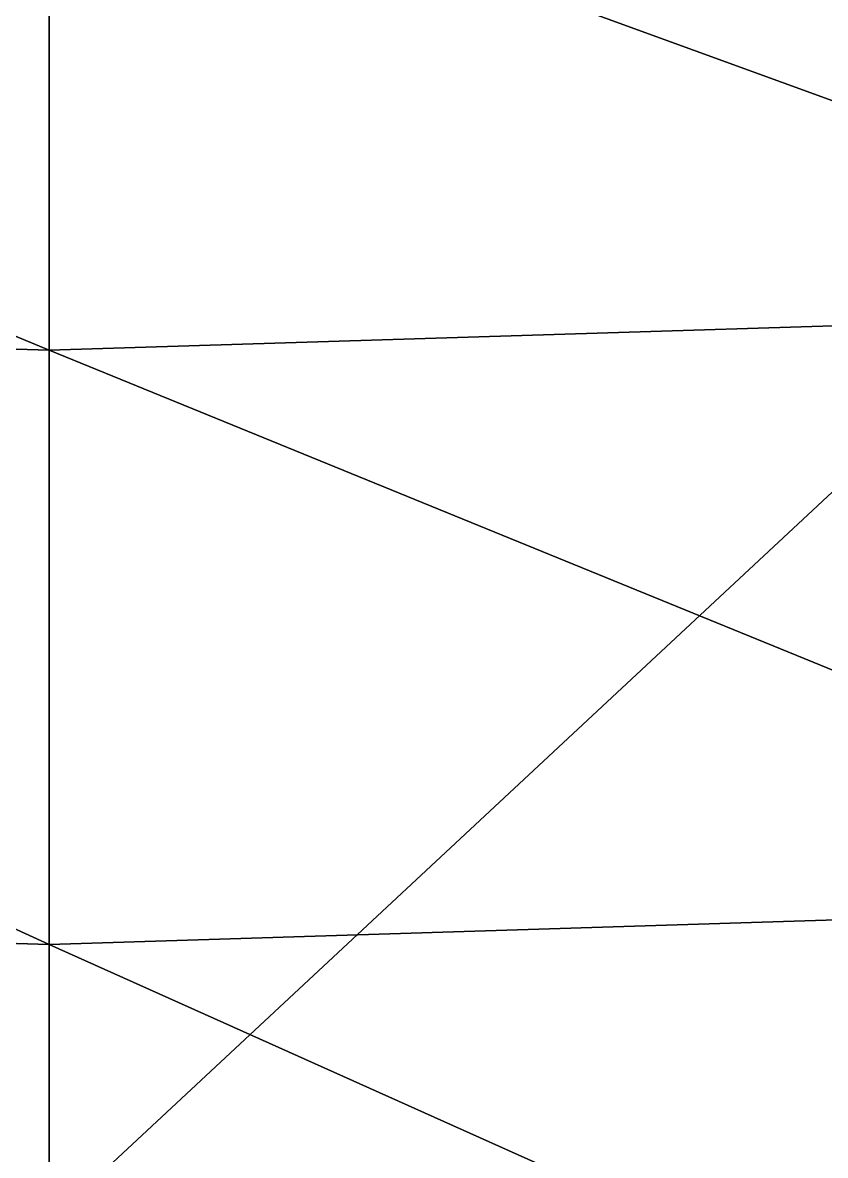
# Model space of a CAD drawing. Header units: centimetres. Extents: x -1118 to 1118, y -522 to 523.
# Drawn here: x 5.1 to 11.05, y 497.92 to 506.32 of the extents above; entities that cross this region are included whole.
import ezdxf

# ---------------------------------------------------------------- set-up
doc = ezdxf.new("R2010")
doc.units = ezdxf.units.CM
doc.layers.add('fabric', color=7, linetype='Continuous', true_color=0x9ab9e5)

msp = doc.modelspace()

# ---------------------------------------------------------------- meshes
at = {"layer": 'fabric', "color": 124, "true_color": 0x009980}
mesh = msp.add_polyface(dxfattribs=at)
corners = [(5.2962, 506.6147, 370.1338), (15.416, 506.863, 370.3968), (15.3975, 513.8636, 363.8801), (5.2962, 497.4266, 377.9943), (15.4387, 497.6595, 378.2713), (5.2962, 517.7844, 359.1667), (15.3847, 518.0891, 359.3469), (15.3765, 520.1938, 356.2762), (5.2962, 513.5928, 363.6457), (5.2962, 519.4846, 350.3827), (15.3675, 519.8248, 350.2664), (15.3656, 518.6346, 347.7346), (5.2962, 520.1825, 352.4081), (15.3692, 520.5323, 352.3474), (5.2962, 516.5693, 344.7551), (15.3629, 516.8881, 344.5832), (15.3582, 514.5623, 340.6408), (5.2962, 518.3073, 347.8864), (5.2962, 511.3233, 335.9217), (15.3508, 511.6348, 335.7365), (15.3405, 508.1618, 329.9319), (5.2962, 514.2488, 340.8224), (5.2962, 519.858, 356.1695), (15.3718, 520.8318, 354.1469), (5.2962, 520.4822, 354.1269), (5.2962, 507.8504, 330.1173), (15.3273, 504.1993, 323.2888), (5.2962, 503.8876, 323.4738), (15.3111, 499.7953, 315.8532), (25.7756, 507.6082, 371.1859), (25.7013, 514.676, 364.5834), (25.8661, 498.3585, 379.1024), (25.6504, 519.0033, 359.8876), (25.6179, 521.201, 356.5962), (25.5988, 521.8806, 354.2067), (25.5882, 521.5822, 352.1651), (25.5812, 520.8453, 349.9172), (25.5741, 519.6171, 347.2792), (25.5631, 517.8442, 344.0673), (25.5446, 515.5029, 340.0962), (25.4206, 505.1343, 322.7339), (25.3559, 500.7318, 315.3007), (25.4735, 509.0961, 329.3757), (25.2793, 495.9355, 307.1209), (25.5147, 512.5696, 335.1811)]
mesh.append_faces([[corners[k] for k in face] for face in [(0, 1, 2), (3, 4, 1), (5, 6, 7), (8, 2, 6), (9, 10, 11), (12, 13, 10), (14, 15, 16), (17, 11, 15), (18, 19, 20), (21, 16, 19), (22, 7, 23), (24, 23, 13), (25, 20, 26), (27, 26, 28), (1, 29, 30), (30, 2, 1), (29, 1, 4), (4, 31, 29), (6, 32, 33), (33, 7, 6), (32, 6, 2), (2, 30, 32), (23, 34, 35), (35, 13, 23), (34, 23, 7), (7, 33, 34), (10, 36, 37), (37, 11, 10), (36, 10, 13), (13, 35, 36), (15, 38, 39), (39, 16, 15), (38, 15, 11), (11, 37, 38), (26, 40, 41), (41, 28, 26), (40, 26, 20), (20, 42, 40), (28, 41, 43), (19, 44, 42), (42, 20, 19), (44, 19, 16), (16, 39, 44)]], dxfattribs={"vtx2": -1, "color": 124})
mesh = msp.add_polyface(dxfattribs=at)
corners = [(15.4891, 474.9153, 395.6545), (5.2962, 474.7069, 395.3583), (5.2962, 462.2907, 403.735), (-5.1528, 474.9153, 395.6545), (-5.177, 462.4858, 404.0401), (-5.0798, 506.8632, 370.3968), (5.2962, 506.6147, 370.1338), (5.2962, 513.5928, 363.6457), (-5.1024, 497.6595, 378.2713), (5.2962, 497.4266, 377.9943), (15.416, 506.863, 370.3968), (5.2962, 494.6852, 307.8549), (15.292, 494.9977, 307.6713), (15.2661, 488.9225, 297.2222), (5.2962, 488.6097, 297.4052), (-4.9557, 494.9978, 307.6714), (-4.9298, 488.9227, 297.2224), (-4.9748, 499.7953, 315.8531), (5.2962, 499.4832, 316.0374), (15.3111, 499.7953, 315.8532), (5.2962, 486.6047, 386.5902), (-5.1273, 486.8251, 386.8777), (15.4636, 486.825, 386.8777), (15.4387, 497.6595, 378.2713), (5.2962, 480.3723, 283.1674), (-4.8935, 480.6855, 282.9849), (15.2299, 480.6854, 282.9846), (15.1794, 467.9229, 264.3034), (5.2962, 467.6097, 264.486), (-4.8432, 467.923, 264.3038), (5.2962, 503.8876, 323.4738), (-4.991, 504.1993, 323.2887), (-5.0042, 508.1617, 329.9319), (5.2962, 507.8504, 330.1173), (15.3273, 504.1993, 323.2888), (-16.4997, 475.5403, 396.5432), (-16.3977, 487.4861, 387.7402), (-16.2981, 498.3585, 379.1024), (-15.6079, 489.8615, 296.6737), (-15.4629, 481.6249, 282.4372), (-15.9054, 509.0961, 329.3756), (-15.8525, 505.1344, 322.7338), (-15.7879, 500.7318, 315.3007), (-15.7113, 495.9357, 307.1211)]
mesh.append_faces([[corners[k] for k in face] for face in [(0, 1, 2), (1, 3, 4), (5, 6, 7), (6, 5, 8), (8, 9, 6), (10, 6, 9), (11, 12, 13), (13, 14, 11), (15, 11, 14), (14, 16, 15), (11, 15, 17), (17, 18, 11), (12, 11, 18), (18, 19, 12), (20, 21, 3), (3, 1, 20), (22, 20, 1), (23, 9, 20), (21, 20, 9), (9, 8, 21), (24, 25, 16), (16, 14, 24), (26, 24, 14), (14, 13, 26), (24, 26, 27), (27, 28, 24), (25, 24, 28), (28, 29, 25), (30, 31, 32), (32, 33, 30), (34, 30, 33), (19, 18, 30), (31, 30, 18), (18, 17, 31), (35, 3, 21), (36, 21, 8), (37, 8, 5), (38, 16, 25), (39, 25, 29), (40, 32, 31), (41, 31, 17), (42, 17, 15), (43, 15, 16)]], dxfattribs={"vtx2": -1, "color": 124})
mesh = msp.add_polyface(dxfattribs=at)
corners = [(5.2962, 375.7781, 433.0489), (15.6122, 375.716, 433.4022), (15.6099, 383.6697, 434.1321), (5.2962, 368.8076, 431.3441), (15.6126, 368.6978, 431.6862), (5.2962, 462.2907, 403.735), (15.5133, 462.4858, 404.0401), (15.4891, 474.9153, 395.6545), (5.2962, 449.6505, 411.4759), (15.5359, 449.83, 411.7902), (5.2962, 413.3253, 428.4593), (15.587, 413.4343, 428.8035), (15.5731, 425.012, 424.4113), (5.2962, 402.5416, 431.5144), (15.5975, 402.6162, 431.867), (5.2962, 392.6322, 433.2736), (15.605, 392.6656, 433.6317), (5.2962, 383.6826, 433.7731), (5.2962, 424.8746, 424.077), (15.5559, 437.2413, 418.6604), (5.2962, 437.0808, 418.3362), (5.2962, 474.7069, 395.3583), (15.4636, 486.825, 386.8777), (5.2962, 486.6047, 386.5902), (15.4387, 497.6595, 378.2713), (26.551, 383.6312, 435.2091), (26.5606, 375.5298, 434.4622), (26.2547, 450.3683, 412.7333), (26.3353, 437.7227, 419.6331), (26.0677, 475.5403, 396.5432), (26.1648, 463.0709, 404.9554), (26.4043, 425.4237, 425.4143), (26.4593, 413.7612, 429.8361), (25.9658, 487.486, 387.7402), (25.8661, 498.3585, 379.1024), (15.2299, 480.6854, 282.9846), (25.0309, 481.6247, 282.4369), (24.8292, 468.8627, 263.7565), (15.1794, 467.9229, 264.3034), (15.2661, 488.9225, 297.2222), (25.1759, 489.8613, 296.6735), (23.0772, 372.5048, 110.7689), (14.7414, 371.5597, 111.3068), (14.8401, 389.9449, 155.8778), (23.4721, 390.8888, 155.3376), (15.1111, 448.2717, 240.5234), (24.5561, 449.2122, 239.9775), (24.2279, 427.526, 213.713), (15.0291, 426.5847, 214.2574), (14.9374, 407.7145, 188.1184), (23.8611, 408.657, 187.576), (26.5014, 402.8403, 432.9246), (26.5316, 392.7659, 434.7061), (15.292, 494.9977, 307.6713), (25.2793, 495.9355, 307.1209), (15.3111, 499.7953, 315.8532)]
mesh.append_faces([[corners[k] for k in face] for face in [(0, 1, 2), (3, 4, 1), (5, 6, 7), (8, 9, 6), (10, 11, 12), (13, 14, 11), (15, 16, 14), (17, 2, 16), (18, 12, 19), (20, 19, 9), (21, 7, 22), (23, 22, 24), (25, 2, 1), (26, 1, 4), (27, 9, 19), (28, 19, 12), (29, 7, 6), (30, 6, 9), (31, 12, 11), (32, 11, 14), (22, 33, 34), (34, 24, 22), (33, 22, 7), (7, 29, 33), (35, 36, 37), (37, 38, 35), (36, 35, 39), (39, 40, 36), (41, 42, 43), (43, 44, 41), (45, 46, 47), (47, 48, 45), (46, 45, 38), (38, 37, 46), (49, 50, 44), (44, 43, 49), (50, 49, 48), (48, 47, 50), (51, 14, 16), (52, 16, 2), (53, 54, 40), (40, 39, 53), (54, 53, 55)]], dxfattribs={"vtx2": -1, "color": 124})

doc.saveas('drawing.dxf')
